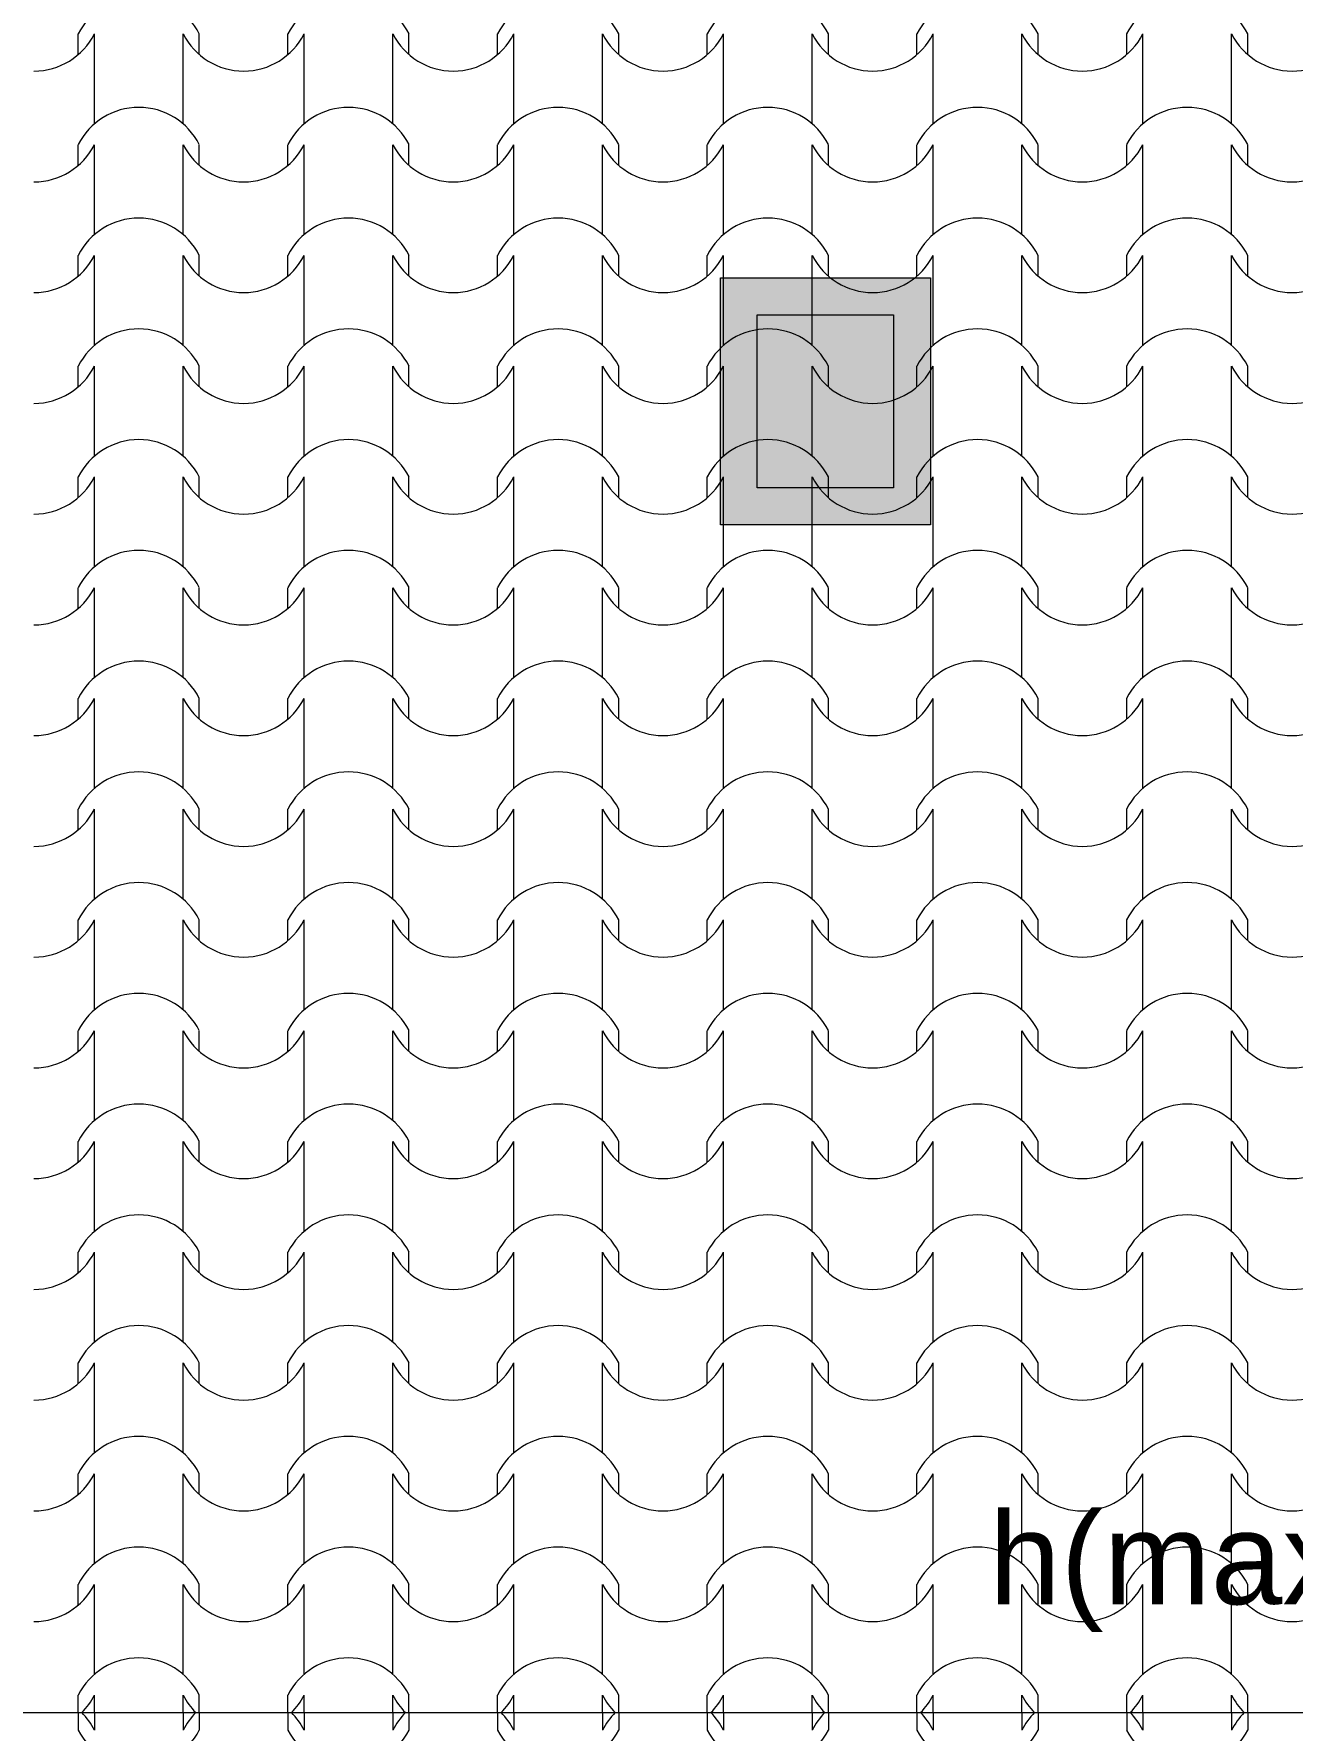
# Model space of a CAD drawing. Header units: feet. Extents: x 2791058 to 2855058, y -67651 to -26651.
# Drawn here: x 2813254 to 2816668, y -44045 to -39440 of the extents above; entities that cross this region are included whole.
import ezdxf

# ---------------------------------------------------------------- set-up
doc = ezdxf.new("R2010")
doc.units = ezdxf.units.FT
doc.header["$MEASUREMENT"] = 0
doc.layers.add('Structural - Bearing_Pen_No__1', color=7, linetype='Continuous', lineweight=0)
doc.layers.add('Text blocks_Pen_No__1', color=7, linetype='Continuous', lineweight=0)
doc.layers.add('Structural - Bearing_Pen_No__62', color=7, linetype='Continuous', lineweight=0, true_color=0xaaaaaa)
doc.layers.add('Structural - Bearing_Pen_No__82', color=7, linetype='Continuous', lineweight=0, true_color=0xaaaaaa)
doc.styles.add('GENERATED_STYLE_2', font='arial.ttf')

# ---------------------------------------------------------------- blocks, each defined once
blk = doc.blocks.new('*X1', base_point=(2247653.8, -76425))
at = {"layer": 'Structural - Bearing_Pen_No__62', "color": 253, "linetype": 'Continuous', "lineweight": 0, "true_color": 0xaaaaaa}
for p, q in [((2813374.3, -39496.3), (2813374.3, -39440.2)), ((2813418.3, -39562.2), (2813418.3, -39440.2)), ((2813658.8, -39562.2), (2813658.8, -39440.2)), ((2813702.8, -39496.3), (2813702.8, -39440.2)), ((2813943.2, -39496.3), (2813943.2, -39440.2)), ((2813987.2, -39562.2), (2813987.2, -39440.2)), ((2814227.7, -39562.2), (2814227.7, -39440.2)), ((2814271.7, -39496.3), (2814271.7, -39440.2)), ((2814512.2, -39496.3), (2814512.2, -39440.2)), ((2814556.2, -39562.2), (2814556.2, -39440.2)), ((2814796.7, -39562.2), (2814796.7, -39440.2)), ((2814840.7, -39496.3), (2814840.7, -39440.2)), ((2815081.2, -39496.3), (2815081.2, -39440.2)), ((2815125.2, -39562.2), (2815125.2, -39440.2)), ((2815365.6, -39562.2), (2815365.6, -39440.2)), ((2815409.6, -39496.3), (2815409.6, -39440.2)), ((2815650.1, -39496.3), (2815650.1, -39440.2)), ((2815694.1, -39562.2), (2815694.1, -39440.2)), ((2815934.6, -39562.2), (2815934.6, -39440.2)), ((2815978.6, -39496.3), (2815978.6, -39440.2)), ((2816219.1, -39496.3), (2816219.1, -39440.2)), ((2816263.1, -39562.2), (2816263.1, -39440.2)), ((2816503.6, -39562.2), (2816503.6, -39440.2)), ((2816547.6, -39496.3), (2816547.6, -39440.2)), ((2813418.3, -39684.1), (2813418.3, -39562.2)), ((2813658.8, -39684.1), (2813658.8, -39562.2)), ((2813987.2, -39684.1), (2813987.2, -39562.2)), ((2814227.7, -39684.1), (2814227.7, -39562.2)), ((2814556.2, -39684.1), (2814556.2, -39562.2)), ((2814796.7, -39684.1), (2814796.7, -39562.2)), ((2815125.2, -39684.1), (2815125.2, -39562.2)), ((2815365.6, -39684.1), (2815365.6, -39562.2)), ((2815694.1, -39684.1), (2815694.1, -39562.2)), ((2815934.6, -39684.1), (2815934.6, -39562.2)), ((2816263.1, -39684.1), (2816263.1, -39562.2)), ((2816503.6, -39684.1), (2816503.6, -39562.2)), ((2813374.3, -39797), (2813374.3, -39740.9)), ((2813418.3, -39862.9), (2813418.3, -39740.9)), ((2813658.8, -39862.9), (2813658.8, -39740.9)), ((2813702.8, -39797), (2813702.8, -39740.9)), ((2813943.2, -39797), (2813943.2, -39740.9)), ((2813987.2, -39862.9), (2813987.2, -39740.9)), ((2814227.7, -39862.9), (2814227.7, -39740.9)), ((2814271.7, -39797), (2814271.7, -39740.9)), ((2814512.2, -39797), (2814512.2, -39740.9)), ((2814556.2, -39862.9), (2814556.2, -39740.9)), ((2814796.7, -39862.9), (2814796.7, -39740.9)), ((2814840.7, -39797), (2814840.7, -39740.9)), ((2815081.2, -39797), (2815081.2, -39740.9)), ((2815125.2, -39862.9), (2815125.2, -39740.9)), ((2815365.6, -39862.9), (2815365.6, -39740.9)), ((2815409.6, -39797), (2815409.6, -39740.9)), ((2815650.1, -39797), (2815650.1, -39740.9)), ((2815694.1, -39862.9), (2815694.1, -39740.9)), ((2815934.6, -39862.9), (2815934.6, -39740.9)), ((2815978.6, -39797), (2815978.6, -39740.9)), ((2816219.1, -39797), (2816219.1, -39740.9)), ((2816263.1, -39862.9), (2816263.1, -39740.9)), ((2816503.6, -39862.9), (2816503.6, -39740.9)), ((2816547.6, -39797), (2816547.6, -39740.9)), ((2813418.3, -39984.8), (2813418.3, -39862.9)), ((2813658.8, -39984.8), (2813658.8, -39862.9)), ((2813987.2, -39984.8), (2813987.2, -39862.9)), ((2814227.7, -39984.8), (2814227.7, -39862.9)), ((2814556.2, -39984.8), (2814556.2, -39862.9)), ((2814796.7, -39984.8), (2814796.7, -39862.9)), ((2815125.2, -39984.8), (2815125.2, -39862.9)), ((2815365.6, -39984.8), (2815365.6, -39862.9)), ((2815694.1, -39984.8), (2815694.1, -39862.9)), ((2815934.6, -39984.8), (2815934.6, -39862.9)), ((2816263.1, -39984.8), (2816263.1, -39862.9)), ((2816503.6, -39984.8), (2816503.6, -39862.9)), ((2813374.3, -40097.6), (2813374.3, -40041.6)), ((2813418.3, -40163.5), (2813418.3, -40041.6)), ((2813658.8, -40163.5), (2813658.8, -40041.6)), ((2813702.8, -40097.6), (2813702.8, -40041.6)), ((2813943.2, -40097.6), (2813943.2, -40041.6)), ((2813987.2, -40163.5), (2813987.2, -40041.6)), ((2814227.7, -40163.5), (2814227.7, -40041.6)), ((2814271.7, -40097.6), (2814271.7, -40041.6)), ((2814512.2, -40097.6), (2814512.2, -40041.6)), ((2814556.2, -40163.5), (2814556.2, -40041.6)), ((2814796.7, -40163.5), (2814796.7, -40041.6)), ((2814840.7, -40097.6), (2814840.7, -40041.6)), ((2815081.2, -40097.6), (2815081.2, -40041.6)), ((2815125.2, -40163.5), (2815125.2, -40041.6)), ((2815365.6, -40163.5), (2815365.6, -40041.6)), ((2815409.6, -40097.6), (2815409.6, -40041.6)), ((2815650.1, -40097.6), (2815650.1, -40041.6)), ((2815694.1, -40163.5), (2815694.1, -40041.6)), ((2815934.6, -40163.5), (2815934.6, -40041.6)), ((2815978.6, -40097.6), (2815978.6, -40041.6)), ((2816219.1, -40097.6), (2816219.1, -40041.6)), ((2816263.1, -40163.5), (2816263.1, -40041.6)), ((2816503.6, -40163.5), (2816503.6, -40041.6)), ((2816547.6, -40097.6), (2816547.6, -40041.6)), ((2813418.3, -40285.5), (2813418.3, -40163.5)), ((2813658.8, -40285.5), (2813658.8, -40163.5)), ((2813987.2, -40285.5), (2813987.2, -40163.5)), ((2814227.7, -40285.5), (2814227.7, -40163.5)), ((2814556.2, -40285.5), (2814556.2, -40163.5)), ((2814796.7, -40285.5), (2814796.7, -40163.5)), ((2815125.2, -40285.5), (2815125.2, -40163.5)), ((2815365.6, -40285.5), (2815365.6, -40163.5)), ((2815694.1, -40285.5), (2815694.1, -40163.5)), ((2815934.6, -40285.5), (2815934.6, -40163.5)), ((2816263.1, -40285.5), (2816263.1, -40163.5)), ((2816503.6, -40285.5), (2816503.6, -40163.5)), ((2813374.3, -40398.3), (2813374.3, -40342.3)), ((2813418.3, -40464.2), (2813418.3, -40342.3)), ((2813658.8, -40464.2), (2813658.8, -40342.3)), ((2813702.8, -40398.3), (2813702.8, -40342.3)), ((2813943.2, -40398.3), (2813943.2, -40342.3)), ((2813987.2, -40464.2), (2813987.2, -40342.3)), ((2814227.7, -40464.2), (2814227.7, -40342.3)), ((2814271.7, -40398.3), (2814271.7, -40342.3)), ((2814512.2, -40398.3), (2814512.2, -40342.3)), ((2814556.2, -40464.2), (2814556.2, -40342.3)), ((2814796.7, -40464.2), (2814796.7, -40342.3)), ((2814840.7, -40398.3), (2814840.7, -40342.3)), ((2815081.2, -40398.3), (2815081.2, -40342.3)), ((2815125.2, -40464.2), (2815125.2, -40342.3)), ((2815365.6, -40464.2), (2815365.6, -40342.3)), ((2815409.6, -40398.3), (2815409.6, -40342.3)), ((2815650.1, -40398.3), (2815650.1, -40342.3)), ((2815694.1, -40464.2), (2815694.1, -40342.3)), ((2815934.6, -40464.2), (2815934.6, -40342.3)), ((2815978.6, -40398.3), (2815978.6, -40342.3)), ((2816219.1, -40398.3), (2816219.1, -40342.3)), ((2816263.1, -40464.2), (2816263.1, -40342.3)), ((2816503.6, -40464.2), (2816503.6, -40342.3)), ((2816547.6, -40398.3), (2816547.6, -40342.3)), ((2813418.3, -40586.1), (2813418.3, -40464.2)), ((2813658.8, -40586.1), (2813658.8, -40464.2)), ((2813987.2, -40586.1), (2813987.2, -40464.2)), ((2814227.7, -40586.1), (2814227.7, -40464.2)), ((2814556.2, -40586.1), (2814556.2, -40464.2)), ((2814796.7, -40586.1), (2814796.7, -40464.2)), ((2815125.2, -40586.1), (2815125.2, -40464.2)), ((2815365.6, -40586.1), (2815365.6, -40464.2)), ((2815694.1, -40586.1), (2815694.1, -40464.2)), ((2815934.6, -40586.1), (2815934.6, -40464.2)), ((2816263.1, -40586.1), (2816263.1, -40464.2)), ((2816503.6, -40586.1), (2816503.6, -40464.2)), ((2813374.3, -40699), (2813374.3, -40642.9)), ((2813418.3, -40764.9), (2813418.3, -40642.9)), ((2813658.8, -40764.9), (2813658.8, -40642.9)), ((2813702.8, -40699), (2813702.8, -40642.9)), ((2813943.2, -40699), (2813943.2, -40642.9)), ((2813987.2, -40764.9), (2813987.2, -40642.9)), ((2814227.7, -40764.9), (2814227.7, -40642.9)), ((2814271.7, -40699), (2814271.7, -40642.9)), ((2814512.2, -40699), (2814512.2, -40642.9)), ((2814556.2, -40764.9), (2814556.2, -40642.9)), ((2814796.7, -40764.9), (2814796.7, -40642.9)), ((2814840.7, -40699), (2814840.7, -40642.9)), ((2815081.2, -40699), (2815081.2, -40642.9)), ((2815125.2, -40764.9), (2815125.2, -40642.9)), ((2815365.6, -40764.9), (2815365.6, -40642.9)), ((2815409.6, -40699), (2815409.6, -40642.9)), ((2815650.1, -40699), (2815650.1, -40642.9)), ((2815694.1, -40764.9), (2815694.1, -40642.9)), ((2815934.6, -40764.9), (2815934.6, -40642.9)), ((2815978.6, -40699), (2815978.6, -40642.9)), ((2816219.1, -40699), (2816219.1, -40642.9)), ((2816263.1, -40764.9), (2816263.1, -40642.9)), ((2816503.6, -40764.9), (2816503.6, -40642.9)), ((2816547.6, -40699), (2816547.6, -40642.9)), ((2813418.3, -40886.8), (2813418.3, -40764.9)), ((2813658.8, -40886.8), (2813658.8, -40764.9)), ((2813987.2, -40886.8), (2813987.2, -40764.9)), ((2814227.7, -40886.8), (2814227.7, -40764.9)), ((2814556.2, -40886.8), (2814556.2, -40764.9)), ((2814796.7, -40886.8), (2814796.7, -40764.9)), ((2815125.2, -40886.8), (2815125.2, -40764.9)), ((2815365.6, -40886.8), (2815365.6, -40764.9)), ((2815694.1, -40886.8), (2815694.1, -40764.9)), ((2815934.6, -40886.8), (2815934.6, -40764.9)), ((2816263.1, -40886.8), (2816263.1, -40764.9)), ((2816503.6, -40886.8), (2816503.6, -40764.9)), ((2813374.3, -40999.7), (2813374.3, -40943.6)), ((2813418.3, -41065.5), (2813418.3, -40943.6)), ((2813658.8, -41065.5), (2813658.8, -40943.6)), ((2813702.8, -40999.7), (2813702.8, -40943.6)), ((2813943.2, -40999.7), (2813943.2, -40943.6)), ((2813987.2, -41065.5), (2813987.2, -40943.6)), ((2814227.7, -41065.5), (2814227.7, -40943.6)), ((2814271.7, -40999.7), (2814271.7, -40943.6)), ((2814512.2, -40999.7), (2814512.2, -40943.6)), ((2814556.2, -41065.5), (2814556.2, -40943.6)), ((2814796.7, -41065.5), (2814796.7, -40943.6)), ((2814840.7, -40999.7), (2814840.7, -40943.6)), ((2815081.2, -40999.7), (2815081.2, -40943.6)), ((2815125.2, -41065.5), (2815125.2, -40943.6)), ((2815365.6, -41065.5), (2815365.6, -40943.6)), ((2815409.6, -40999.7), (2815409.6, -40943.6)), ((2815650.1, -40999.7), (2815650.1, -40943.6)), ((2815694.1, -41065.5), (2815694.1, -40943.6)), ((2815934.6, -41065.5), (2815934.6, -40943.6)), ((2815978.6, -40999.7), (2815978.6, -40943.6)), ((2816219.1, -40999.7), (2816219.1, -40943.6)), ((2816263.1, -41065.5), (2816263.1, -40943.6)), ((2816503.6, -41065.5), (2816503.6, -40943.6)), ((2816547.6, -40999.7), (2816547.6, -40943.6)), ((2813418.3, -41187.5), (2813418.3, -41065.5)), ((2813658.8, -41187.5), (2813658.8, -41065.5)), ((2813987.2, -41187.5), (2813987.2, -41065.5)), ((2814227.7, -41187.5), (2814227.7, -41065.5)), ((2814556.2, -41187.5), (2814556.2, -41065.5)), ((2814796.7, -41187.5), (2814796.7, -41065.5)), ((2815125.2, -41187.5), (2815125.2, -41065.5)), ((2815365.6, -41187.5), (2815365.6, -41065.5)), ((2815694.1, -41187.5), (2815694.1, -41065.5)), ((2815934.6, -41187.5), (2815934.6, -41065.5)), ((2816263.1, -41187.5), (2816263.1, -41065.5)), ((2816503.6, -41187.5), (2816503.6, -41065.5)), ((2813374.3, -41300.3), (2813374.3, -41244.3)), ((2813418.3, -41366.2), (2813418.3, -41244.3)), ((2813658.8, -41366.2), (2813658.8, -41244.3)), ((2813702.8, -41300.3), (2813702.8, -41244.3)), ((2813943.2, -41300.3), (2813943.2, -41244.3)), ((2813987.2, -41366.2), (2813987.2, -41244.3)), ((2814227.7, -41366.2), (2814227.7, -41244.3)), ((2814271.7, -41300.3), (2814271.7, -41244.3)), ((2814512.2, -41300.3), (2814512.2, -41244.3)), ((2814556.2, -41366.2), (2814556.2, -41244.3)), ((2814796.7, -41366.2), (2814796.7, -41244.3)), ((2814840.7, -41300.3), (2814840.7, -41244.3)), ((2815081.2, -41300.3), (2815081.2, -41244.3)), ((2815125.2, -41366.2), (2815125.2, -41244.3)), ((2815365.6, -41366.2), (2815365.6, -41244.3)), ((2815409.6, -41300.3), (2815409.6, -41244.3)), ((2815650.1, -41300.3), (2815650.1, -41244.3)), ((2815694.1, -41366.2), (2815694.1, -41244.3)), ((2815934.6, -41366.2), (2815934.6, -41244.3)), ((2815978.6, -41300.3), (2815978.6, -41244.3)), ((2816219.1, -41300.3), (2816219.1, -41244.3)), ((2816263.1, -41366.2), (2816263.1, -41244.3)), ((2816503.6, -41366.2), (2816503.6, -41244.3)), ((2816547.6, -41300.3), (2816547.6, -41244.3)), ((2813418.3, -41488.2), (2813418.3, -41366.2)), ((2813658.8, -41488.2), (2813658.8, -41366.2)), ((2813987.2, -41488.2), (2813987.2, -41366.2)), ((2814227.7, -41488.2), (2814227.7, -41366.2)), ((2814556.2, -41488.2), (2814556.2, -41366.2)), ((2814796.7, -41488.2), (2814796.7, -41366.2)), ((2815125.2, -41488.2), (2815125.2, -41366.2)), ((2815365.6, -41488.2), (2815365.6, -41366.2)), ((2815694.1, -41488.2), (2815694.1, -41366.2)), ((2815934.6, -41488.2), (2815934.6, -41366.2)), ((2816263.1, -41488.2), (2816263.1, -41366.2)), ((2816503.6, -41488.2), (2816503.6, -41366.2)), ((2813374.3, -41601), (2813374.3, -41544.9)), ((2813418.3, -41666.9), (2813418.3, -41544.9)), ((2813658.8, -41666.9), (2813658.8, -41544.9)), ((2813702.8, -41601), (2813702.8, -41544.9)), ((2813943.2, -41601), (2813943.2, -41544.9)), ((2813987.2, -41666.9), (2813987.2, -41544.9)), ((2814227.7, -41666.9), (2814227.7, -41544.9)), ((2814271.7, -41601), (2814271.7, -41544.9)), ((2814512.2, -41601), (2814512.2, -41544.9)), ((2814556.2, -41666.9), (2814556.2, -41544.9)), ((2814796.7, -41666.9), (2814796.7, -41544.9)), ((2814840.7, -41601), (2814840.7, -41544.9)), ((2815081.2, -41601), (2815081.2, -41544.9)), ((2815125.2, -41666.9), (2815125.2, -41544.9)), ((2815365.6, -41666.9), (2815365.6, -41544.9)), ((2815409.6, -41601), (2815409.6, -41544.9)), ((2815650.1, -41601), (2815650.1, -41544.9)), ((2815694.1, -41666.9), (2815694.1, -41544.9)), ((2815934.6, -41666.9), (2815934.6, -41544.9)), ((2815978.6, -41601), (2815978.6, -41544.9)), ((2816219.1, -41601), (2816219.1, -41544.9)), ((2816263.1, -41666.9), (2816263.1, -41544.9)), ((2816503.6, -41666.9), (2816503.6, -41544.9)), ((2816547.6, -41601), (2816547.6, -41544.9)), ((2813418.3, -41788.8), (2813418.3, -41666.9)), ((2813658.8, -41788.8), (2813658.8, -41666.9)), ((2813987.2, -41788.8), (2813987.2, -41666.9)), ((2814227.7, -41788.8), (2814227.7, -41666.9)), ((2814556.2, -41788.8), (2814556.2, -41666.9)), ((2814796.7, -41788.8), (2814796.7, -41666.9)), ((2815125.2, -41788.8), (2815125.2, -41666.9)), ((2815365.6, -41788.8), (2815365.6, -41666.9)), ((2815694.1, -41788.8), (2815694.1, -41666.9)), ((2815934.6, -41788.8), (2815934.6, -41666.9)), ((2816263.1, -41788.8), (2816263.1, -41666.9)), ((2816503.6, -41788.8), (2816503.6, -41666.9)), ((2813374.3, -41901.7), (2813374.3, -41845.6)), ((2813418.3, -41967.6), (2813418.3, -41845.6)), ((2813658.8, -41967.6), (2813658.8, -41845.6)), ((2813702.8, -41901.7), (2813702.8, -41845.6)), ((2813943.2, -41901.7), (2813943.2, -41845.6)), ((2813987.2, -41967.6), (2813987.2, -41845.6)), ((2814227.7, -41967.6), (2814227.7, -41845.6)), ((2814271.7, -41901.7), (2814271.7, -41845.6)), ((2814512.2, -41901.7), (2814512.2, -41845.6)), ((2814556.2, -41967.6), (2814556.2, -41845.6)), ((2814796.7, -41967.6), (2814796.7, -41845.6)), ((2814840.7, -41901.7), (2814840.7, -41845.6)), ((2815081.2, -41901.7), (2815081.2, -41845.6)), ((2815125.2, -41967.6), (2815125.2, -41845.6)), ((2815365.6, -41967.6), (2815365.6, -41845.6)), ((2815409.6, -41901.7), (2815409.6, -41845.6)), ((2815650.1, -41901.7), (2815650.1, -41845.6)), ((2815694.1, -41967.6), (2815694.1, -41845.6)), ((2815934.6, -41967.6), (2815934.6, -41845.6)), ((2815978.6, -41901.7), (2815978.6, -41845.6)), ((2816219.1, -41901.7), (2816219.1, -41845.6)), ((2816263.1, -41967.6), (2816263.1, -41845.6)), ((2816503.6, -41967.6), (2816503.6, -41845.6)), ((2816547.6, -41901.7), (2816547.6, -41845.6)), ((2813418.3, -42089.5), (2813418.3, -41967.6)), ((2813658.8, -42089.5), (2813658.8, -41967.6)), ((2813987.2, -42089.5), (2813987.2, -41967.6)), ((2814227.7, -42089.5), (2814227.7, -41967.6)), ((2814556.2, -42089.5), (2814556.2, -41967.6)), ((2814796.7, -42089.5), (2814796.7, -41967.6)), ((2815125.2, -42089.5), (2815125.2, -41967.6)), ((2815365.6, -42089.5), (2815365.6, -41967.6)), ((2815694.1, -42089.5), (2815694.1, -41967.6)), ((2815934.6, -42089.5), (2815934.6, -41967.6)), ((2816263.1, -42089.5), (2816263.1, -41967.6)), ((2816503.6, -42089.5), (2816503.6, -41967.6)), ((2813374.3, -42202.4), (2813374.3, -42146.3)), ((2813418.3, -42268.2), (2813418.3, -42146.3)), ((2813658.8, -42268.2), (2813658.8, -42146.3)), ((2813702.8, -42202.4), (2813702.8, -42146.3)), ((2813943.2, -42202.4), (2813943.2, -42146.3)), ((2813987.2, -42268.2), (2813987.2, -42146.3)), ((2814227.7, -42268.2), (2814227.7, -42146.3)), ((2814271.7, -42202.4), (2814271.7, -42146.3)), ((2814512.2, -42202.4), (2814512.2, -42146.3)), ((2814556.2, -42268.2), (2814556.2, -42146.3)), ((2814796.7, -42268.2), (2814796.7, -42146.3)), ((2814840.7, -42202.4), (2814840.7, -42146.3)), ((2815081.2, -42202.4), (2815081.2, -42146.3)), ((2815125.2, -42268.2), (2815125.2, -42146.3)), ((2815365.6, -42268.2), (2815365.6, -42146.3)), ((2815409.6, -42202.4), (2815409.6, -42146.3)), ((2815650.1, -42202.4), (2815650.1, -42146.3)), ((2815694.1, -42268.2), (2815694.1, -42146.3)), ((2815934.6, -42268.2), (2815934.6, -42146.3)), ((2815978.6, -42202.4), (2815978.6, -42146.3)), ((2816219.1, -42202.4), (2816219.1, -42146.3)), ((2816263.1, -42268.2), (2816263.1, -42146.3)), ((2816503.6, -42268.2), (2816503.6, -42146.3)), ((2816547.6, -42202.4), (2816547.6, -42146.3)), ((2813418.3, -42390.2), (2813418.3, -42268.2)), ((2813658.8, -42390.2), (2813658.8, -42268.2)), ((2813987.2, -42390.2), (2813987.2, -42268.2)), ((2814227.7, -42390.2), (2814227.7, -42268.2)), ((2814556.2, -42390.2), (2814556.2, -42268.2)), ((2814796.7, -42390.2), (2814796.7, -42268.2)), ((2815125.2, -42390.2), (2815125.2, -42268.2)), ((2815365.6, -42390.2), (2815365.6, -42268.2)), ((2815694.1, -42390.2), (2815694.1, -42268.2)), ((2815934.6, -42390.2), (2815934.6, -42268.2)), ((2816263.1, -42390.2), (2816263.1, -42268.2)), ((2816503.6, -42390.2), (2816503.6, -42268.2)), ((2813374.3, -42503), (2813374.3, -42447)), ((2813418.3, -42568.9), (2813418.3, -42447)), ((2813658.8, -42568.9), (2813658.8, -42447)), ((2813702.8, -42503), (2813702.8, -42447)), ((2813943.2, -42503), (2813943.2, -42447)), ((2813987.2, -42568.9), (2813987.2, -42447)), ((2814227.7, -42568.9), (2814227.7, -42447)), ((2814271.7, -42503), (2814271.7, -42447)), ((2814512.2, -42503), (2814512.2, -42447)), ((2814556.2, -42568.9), (2814556.2, -42447)), ((2814796.7, -42568.9), (2814796.7, -42447)), ((2814840.7, -42503), (2814840.7, -42447)), ((2815081.2, -42503), (2815081.2, -42447)), ((2815125.2, -42568.9), (2815125.2, -42447)), ((2815365.6, -42568.9), (2815365.6, -42447)), ((2815409.6, -42503), (2815409.6, -42447)), ((2815650.1, -42503), (2815650.1, -42447)), ((2815694.1, -42568.9), (2815694.1, -42447)), ((2815934.6, -42568.9), (2815934.6, -42447)), ((2815978.6, -42503), (2815978.6, -42447)), ((2816219.1, -42503), (2816219.1, -42447)), ((2816263.1, -42568.9), (2816263.1, -42447)), ((2816503.6, -42568.9), (2816503.6, -42447)), ((2816547.6, -42503), (2816547.6, -42447)), ((2813418.3, -42690.8), (2813418.3, -42568.9)), ((2813658.8, -42690.8), (2813658.8, -42568.9)), ((2813987.2, -42690.8), (2813987.2, -42568.9)), ((2814227.7, -42690.8), (2814227.7, -42568.9)), ((2814556.2, -42690.8), (2814556.2, -42568.9)), ((2814796.7, -42690.8), (2814796.7, -42568.9)), ((2815125.2, -42690.8), (2815125.2, -42568.9)), ((2815365.6, -42690.8), (2815365.6, -42568.9)), ((2815694.1, -42690.8), (2815694.1, -42568.9)), ((2815934.6, -42690.8), (2815934.6, -42568.9)), ((2816263.1, -42690.8), (2816263.1, -42568.9)), ((2816503.6, -42690.8), (2816503.6, -42568.9)), ((2813374.3, -42803.7), (2813374.3, -42747.6)), ((2813418.3, -42869.6), (2813418.3, -42747.6)), ((2813658.8, -42869.6), (2813658.8, -42747.6)), ((2813702.8, -42803.7), (2813702.8, -42747.6)), ((2813943.2, -42803.7), (2813943.2, -42747.6)), ((2813987.2, -42869.6), (2813987.2, -42747.6)), ((2814227.7, -42869.6), (2814227.7, -42747.6)), ((2814271.7, -42803.7), (2814271.7, -42747.6)), ((2814512.2, -42803.7), (2814512.2, -42747.6)), ((2814556.2, -42869.6), (2814556.2, -42747.6)), ((2814796.7, -42869.6), (2814796.7, -42747.6)), ((2814840.7, -42803.7), (2814840.7, -42747.6)), ((2815081.2, -42803.7), (2815081.2, -42747.6)), ((2815125.2, -42869.6), (2815125.2, -42747.6)), ((2815365.6, -42869.6), (2815365.6, -42747.6)), ((2815409.6, -42803.7), (2815409.6, -42747.6)), ((2815650.1, -42803.7), (2815650.1, -42747.6)), ((2815694.1, -42869.6), (2815694.1, -42747.6)), ((2815934.6, -42869.6), (2815934.6, -42747.6)), ((2815978.6, -42803.7), (2815978.6, -42747.6)), ((2816219.1, -42803.7), (2816219.1, -42747.6)), ((2816263.1, -42869.6), (2816263.1, -42747.6)), ((2816503.6, -42869.6), (2816503.6, -42747.6)), ((2816547.6, -42803.7), (2816547.6, -42747.6)), ((2813418.3, -42991.5), (2813418.3, -42869.6)), ((2813658.8, -42991.5), (2813658.8, -42869.6)), ((2813987.2, -42991.5), (2813987.2, -42869.6)), ((2814227.7, -42991.5), (2814227.7, -42869.6)), ((2814556.2, -42991.5), (2814556.2, -42869.6)), ((2814796.7, -42991.5), (2814796.7, -42869.6)), ((2815125.2, -42991.5), (2815125.2, -42869.6)), ((2815365.6, -42991.5), (2815365.6, -42869.6)), ((2815694.1, -42991.5), (2815694.1, -42869.6)), ((2815934.6, -42991.5), (2815934.6, -42869.6)), ((2816263.1, -42991.5), (2816263.1, -42869.6)), ((2816503.6, -42991.5), (2816503.6, -42869.6)), ((2813374.3, -43104.4), (2813374.3, -43048.3)), ((2813418.3, -43170.2), (2813418.3, -43048.3)), ((2813658.8, -43170.2), (2813658.8, -43048.3)), ((2813702.8, -43104.4), (2813702.8, -43048.3)), ((2813943.2, -43104.4), (2813943.2, -43048.3)), ((2813987.2, -43170.2), (2813987.2, -43048.3)), ((2814227.7, -43170.2), (2814227.7, -43048.3)), ((2814271.7, -43104.4), (2814271.7, -43048.3)), ((2814512.2, -43104.4), (2814512.2, -43048.3)), ((2814556.2, -43170.2), (2814556.2, -43048.3)), ((2814796.7, -43170.2), (2814796.7, -43048.3)), ((2814840.7, -43104.4), (2814840.7, -43048.3)), ((2815081.2, -43104.4), (2815081.2, -43048.3)), ((2815125.2, -43170.2), (2815125.2, -43048.3)), ((2815365.6, -43170.2), (2815365.6, -43048.3)), ((2815409.6, -43104.4), (2815409.6, -43048.3)), ((2815650.1, -43104.4), (2815650.1, -43048.3)), ((2815694.1, -43170.2), (2815694.1, -43048.3)), ((2815934.6, -43170.2), (2815934.6, -43048.3)), ((2815978.6, -43104.4), (2815978.6, -43048.3)), ((2816219.1, -43104.4), (2816219.1, -43048.3)), ((2816263.1, -43170.2), (2816263.1, -43048.3)), ((2816503.6, -43170.2), (2816503.6, -43048.3)), ((2816547.6, -43104.4), (2816547.6, -43048.3)), ((2813418.3, -43292.2), (2813418.3, -43170.2)), ((2813658.8, -43292.2), (2813658.8, -43170.2)), ((2813987.2, -43292.2), (2813987.2, -43170.2)), ((2814227.7, -43292.2), (2814227.7, -43170.2)), ((2814556.2, -43292.2), (2814556.2, -43170.2)), ((2814796.7, -43292.2), (2814796.7, -43170.2)), ((2815125.2, -43292.2), (2815125.2, -43170.2)), ((2815365.6, -43292.2), (2815365.6, -43170.2)), ((2815694.1, -43292.2), (2815694.1, -43170.2)), ((2815934.6, -43292.2), (2815934.6, -43170.2)), ((2816263.1, -43292.2), (2816263.1, -43170.2)), ((2816503.6, -43292.2), (2816503.6, -43170.2)), ((2813374.3, -43405), (2813374.3, -43349)), ((2813418.3, -43470.9), (2813418.3, -43349)), ((2813658.8, -43470.9), (2813658.8, -43349)), ((2813702.8, -43405), (2813702.8, -43349)), ((2813943.2, -43405), (2813943.2, -43349)), ((2813987.2, -43470.9), (2813987.2, -43349)), ((2814227.7, -43470.9), (2814227.7, -43349)), ((2814271.7, -43405), (2814271.7, -43349)), ((2814512.2, -43405), (2814512.2, -43349)), ((2814556.2, -43470.9), (2814556.2, -43349)), ((2814796.7, -43470.9), (2814796.7, -43349)), ((2814840.7, -43405), (2814840.7, -43349)), ((2815081.2, -43405), (2815081.2, -43349)), ((2815125.2, -43470.9), (2815125.2, -43349)), ((2815365.6, -43470.9), (2815365.6, -43349)), ((2815409.6, -43405), (2815409.6, -43349)), ((2815650.1, -43405), (2815650.1, -43349)), ((2815694.1, -43470.9), (2815694.1, -43349)), ((2815934.6, -43470.9), (2815934.6, -43349)), ((2815978.6, -43405), (2815978.6, -43349)), ((2816219.1, -43405), (2816219.1, -43349)), ((2816263.1, -43470.9), (2816263.1, -43349)), ((2816503.6, -43470.9), (2816503.6, -43349)), ((2816547.6, -43405), (2816547.6, -43349)), ((2813418.3, -43592.9), (2813418.3, -43470.9)), ((2813658.8, -43592.9), (2813658.8, -43470.9)), ((2813987.2, -43592.9), (2813987.2, -43470.9)), ((2814227.7, -43592.9), (2814227.7, -43470.9)), ((2814556.2, -43592.9), (2814556.2, -43470.9)), ((2814796.7, -43592.9), (2814796.7, -43470.9)), ((2815125.2, -43592.9), (2815125.2, -43470.9)), ((2815365.6, -43592.9), (2815365.6, -43470.9)), ((2815694.1, -43592.9), (2815694.1, -43470.9)), ((2815934.6, -43592.9), (2815934.6, -43470.9)), ((2816263.1, -43592.9), (2816263.1, -43470.9)), ((2816503.6, -43592.9), (2816503.6, -43470.9)), ((2813374.3, -43705.7), (2813374.3, -43649.7)), ((2813418.3, -43771.6), (2813418.3, -43649.7)), ((2813658.8, -43771.6), (2813658.8, -43649.7)), ((2813702.8, -43705.7), (2813702.8, -43649.7)), ((2813943.2, -43705.7), (2813943.2, -43649.7)), ((2813987.2, -43771.6), (2813987.2, -43649.7)), ((2814227.7, -43771.6), (2814227.7, -43649.7)), ((2814271.7, -43705.7), (2814271.7, -43649.7)), ((2814512.2, -43705.7), (2814512.2, -43649.7)), ((2814556.2, -43771.6), (2814556.2, -43649.7)), ((2814796.7, -43771.6), (2814796.7, -43649.7)), ((2814840.7, -43705.7), (2814840.7, -43649.7)), ((2815081.2, -43705.7), (2815081.2, -43649.7)), ((2815125.2, -43771.6), (2815125.2, -43649.7)), ((2815365.6, -43771.6), (2815365.6, -43649.7)), ((2815409.6, -43705.7), (2815409.6, -43649.7)), ((2815650.1, -43705.7), (2815650.1, -43649.7)), ((2815694.1, -43771.6), (2815694.1, -43649.7)), ((2815934.6, -43771.6), (2815934.6, -43649.7)), ((2815978.6, -43705.7), (2815978.6, -43649.7)), ((2816219.1, -43705.7), (2816219.1, -43649.7)), ((2816263.1, -43771.6), (2816263.1, -43649.7)), ((2816503.6, -43771.6), (2816503.6, -43649.7)), ((2816547.6, -43705.7), (2816547.6, -43649.7)), ((2813418.3, -43893.5), (2813418.3, -43771.6)), ((2813658.8, -43893.5), (2813658.8, -43771.6)), ((2813987.2, -43893.5), (2813987.2, -43771.6)), ((2814227.7, -43893.5), (2814227.7, -43771.6)), ((2814556.2, -43893.5), (2814556.2, -43771.6)), ((2814796.7, -43893.5), (2814796.7, -43771.6)), ((2815125.2, -43893.5), (2815125.2, -43771.6)), ((2815365.6, -43893.5), (2815365.6, -43771.6)), ((2815694.1, -43893.5), (2815694.1, -43771.6)), ((2815934.6, -43893.5), (2815934.6, -43771.6)), ((2816263.1, -43893.5), (2816263.1, -43771.6)), ((2816503.6, -43893.5), (2816503.6, -43771.6)), ((2813374.3, -43997.7), (2813374.3, -43950.3)), ((2813418.3, -43997.7), (2813418.3, -43950.3)), ((2813658.8, -43997.7), (2813658.8, -43950.3)), ((2813702.8, -43997.7), (2813702.8, -43950.3)), ((2813943.2, -43997.7), (2813943.2, -43950.3)), ((2813987.2, -43997.7), (2813987.2, -43950.3)), ((2814227.7, -43997.7), (2814227.7, -43950.3)), ((2814271.7, -43997.7), (2814271.7, -43950.3)), ((2814512.2, -43997.7), (2814512.2, -43950.3)), ((2814556.2, -43997.7), (2814556.2, -43950.3)), ((2814796.7, -43997.7), (2814796.7, -43950.3)), ((2814840.7, -43997.7), (2814840.7, -43950.3)), ((2815081.2, -43997.7), (2815081.2, -43950.3)), ((2815125.2, -43997.7), (2815125.2, -43950.3)), ((2815365.6, -43997.7), (2815365.6, -43950.3)), ((2815409.6, -43997.7), (2815409.6, -43950.3)), ((2815650.1, -43997.7), (2815650.1, -43950.3)), ((2815694.1, -43997.7), (2815694.1, -43950.3)), ((2815934.6, -43997.7), (2815934.6, -43950.3)), ((2815978.6, -43997.7), (2815978.6, -43950.3)), ((2816219.1, -43997.7), (2816219.1, -43950.3)), ((2816263.1, -43997.7), (2816263.1, -43950.3)), ((2816503.6, -43997.7), (2816503.6, -43950.3)), ((2816547.6, -43997.7), (2816547.6, -43950.3))]:
    blk.add_line(p, q, dxfattribs=at)
for centre, radius, start, end in [((2813538.5, -39522.9), 183.9, 26.7044, 153.2956), ((2814107.5, -39522.9), 183.9, 26.7044, 153.2956), ((2814676.4, -39522.9), 183.9, 26.7044, 153.2956), ((2815245.4, -39522.9), 183.9, 26.7044, 153.2956), ((2815814.4, -39522.9), 183.9, 26.7044, 153.2956), ((2816383.3, -39522.9), 183.9, 26.7044, 153.2956), ((2813253.5, -39356.3), 184.9, 270.1705, 333.0115), ((2813823.6, -39356.3), 184.9, 206.9885, 269.8295), ((2813822.5, -39356.3), 184.9, 270.1705, 333.0115), ((2814392.5, -39356.3), 184.9, 206.9885, 269.8295), ((2814391.4, -39356.3), 184.9, 270.1705, 333.0115), ((2814961.5, -39356.3), 184.9, 206.9885, 269.8295), ((2814960.4, -39356.3), 184.9, 270.1705, 333.0115), ((2815530.4, -39356.3), 184.9, 206.9885, 269.8295), ((2815529.3, -39356.3), 184.9, 270.1705, 333.0115), ((2816099.4, -39356.3), 184.9, 206.9885, 269.8295), ((2816098.3, -39356.3), 184.9, 270.1705, 333.0115), ((2816668.4, -39356.3), 184.9, 206.9885, 269.8295), ((2816667.3, -39356.3), 184.9, 270.1705, 333.0115), ((2813538.5, -39823.5), 183.9, 26.7044, 153.2956), ((2814107.5, -39823.5), 183.9, 26.7044, 153.2956), ((2814676.4, -39823.5), 183.9, 26.7044, 153.2956), ((2815245.4, -39823.5), 183.9, 26.7044, 153.2956), ((2815814.4, -39823.5), 183.9, 26.7044, 153.2956), ((2816383.3, -39823.5), 183.9, 26.7044, 153.2956), ((2813253.5, -39657), 184.9, 270.1705, 333.0115), ((2813823.6, -39657), 184.9, 206.9885, 269.8295), ((2813822.5, -39657), 184.9, 270.1705, 333.0115), ((2814392.5, -39657), 184.9, 206.9885, 269.8295), ((2814391.4, -39657), 184.9, 270.1705, 333.0115), ((2814961.5, -39657), 184.9, 206.9885, 269.8295), ((2814960.4, -39657), 184.9, 270.1705, 333.0115), ((2815530.4, -39657), 184.9, 206.9885, 269.8295), ((2815529.3, -39657), 184.9, 270.1705, 333.0115), ((2816099.4, -39657), 184.9, 206.9885, 269.8295), ((2816098.3, -39657), 184.9, 270.1705, 333.0115), ((2816668.4, -39657), 184.9, 206.9885, 269.8295), ((2816667.3, -39657), 184.9, 270.1705, 333.0115), ((2813538.5, -40124.2), 183.9, 26.7044, 153.2956), ((2814107.5, -40124.2), 183.9, 26.7044, 153.2956), ((2814676.4, -40124.2), 183.9, 26.7044, 153.2956), ((2815245.4, -40124.2), 183.9, 26.7044, 153.2956), ((2815814.4, -40124.2), 183.9, 26.7044, 153.2956), ((2816383.3, -40124.2), 183.9, 26.7044, 153.2956), ((2813253.5, -39957.7), 184.9, 270.1705, 333.0115), ((2813823.6, -39957.7), 184.9, 206.9885, 269.8295), ((2813822.5, -39957.7), 184.9, 270.1705, 333.0115), ((2814392.5, -39957.7), 184.9, 206.9885, 269.8295), ((2814391.4, -39957.7), 184.9, 270.1705, 333.0115), ((2814961.5, -39957.7), 184.9, 206.9885, 269.8295), ((2814960.4, -39957.7), 184.9, 270.1705, 333.0115), ((2815530.4, -39957.7), 184.9, 206.9885, 269.8295), ((2815529.3, -39957.7), 184.9, 270.1705, 333.0115), ((2816099.4, -39957.7), 184.9, 206.9885, 269.8295), ((2816098.3, -39957.7), 184.9, 270.1705, 333.0115), ((2816668.4, -39957.7), 184.9, 206.9885, 269.8295), ((2816667.3, -39957.7), 184.9, 270.1705, 333.0115), ((2813538.5, -40424.9), 183.9, 26.7044, 153.2956), ((2814107.5, -40424.9), 183.9, 26.7044, 153.2956), ((2814676.4, -40424.9), 183.9, 26.7044, 153.2956), ((2815245.4, -40424.9), 183.9, 26.7044, 153.2956), ((2815814.4, -40424.9), 183.9, 26.7044, 153.2956), ((2816383.3, -40424.9), 183.9, 26.7044, 153.2956), ((2813253.5, -40258.3), 184.9, 270.1705, 333.0115), ((2813823.6, -40258.3), 184.9, 206.9885, 269.8295), ((2813822.5, -40258.3), 184.9, 270.1705, 333.0115), ((2814392.5, -40258.3), 184.9, 206.9885, 269.8295), ((2814391.4, -40258.3), 184.9, 270.1705, 333.0115), ((2814961.5, -40258.3), 184.9, 206.9885, 269.8295), ((2814960.4, -40258.3), 184.9, 270.1705, 333.0115), ((2815530.4, -40258.3), 184.9, 206.9885, 269.8295), ((2815529.3, -40258.3), 184.9, 270.1705, 333.0115), ((2816099.4, -40258.3), 184.9, 206.9885, 269.8295), ((2816098.3, -40258.3), 184.9, 270.1705, 333.0115), ((2816668.4, -40258.3), 184.9, 206.9885, 269.8295), ((2816667.3, -40258.3), 184.9, 270.1705, 333.0115), ((2813538.5, -40725.6), 183.9, 26.7044, 153.2956), ((2814107.5, -40725.6), 183.9, 26.7044, 153.2956), ((2814676.4, -40725.6), 183.9, 26.7044, 153.2956), ((2815245.4, -40725.6), 183.9, 26.7044, 153.2956), ((2815814.4, -40725.6), 183.9, 26.7044, 153.2956), ((2816383.3, -40725.6), 183.9, 26.7044, 153.2956), ((2813253.5, -40559), 184.9, 270.1705, 333.0115), ((2813823.6, -40559), 184.9, 206.9885, 269.8295), ((2813822.5, -40559), 184.9, 270.1705, 333.0115), ((2814392.5, -40559), 184.9, 206.9885, 269.8295), ((2814391.4, -40559), 184.9, 270.1705, 333.0115), ((2814961.5, -40559), 184.9, 206.9885, 269.8295), ((2814960.4, -40559), 184.9, 270.1705, 333.0115), ((2815530.4, -40559), 184.9, 206.9885, 269.8295), ((2815529.3, -40559), 184.9, 270.1705, 333.0115), ((2816099.4, -40559), 184.9, 206.9885, 269.8295), ((2816098.3, -40559), 184.9, 270.1705, 333.0115), ((2816668.4, -40559), 184.9, 206.9885, 269.8295), ((2816667.3, -40559), 184.9, 270.1705, 333.0115), ((2813538.5, -41026.2), 183.9, 26.7044, 153.2956), ((2814107.5, -41026.2), 183.9, 26.7044, 153.2956), ((2814676.4, -41026.2), 183.9, 26.7044, 153.2956), ((2815245.4, -41026.2), 183.9, 26.7044, 153.2956), ((2815814.4, -41026.2), 183.9, 26.7044, 153.2956), ((2816383.3, -41026.2), 183.9, 26.7044, 153.2956), ((2813253.5, -40859.7), 184.9, 270.1705, 333.0115), ((2813823.6, -40859.7), 184.9, 206.9885, 269.8295), ((2813822.5, -40859.7), 184.9, 270.1705, 333.0115), ((2814392.5, -40859.7), 184.9, 206.9885, 269.8295), ((2814391.4, -40859.7), 184.9, 270.1705, 333.0115), ((2814961.5, -40859.7), 184.9, 206.9885, 269.8295), ((2814960.4, -40859.7), 184.9, 270.1705, 333.0115), ((2815530.4, -40859.7), 184.9, 206.9885, 269.8295), ((2815529.3, -40859.7), 184.9, 270.1705, 333.0115), ((2816099.4, -40859.7), 184.9, 206.9885, 269.8295), ((2816098.3, -40859.7), 184.9, 270.1705, 333.0115), ((2816668.4, -40859.7), 184.9, 206.9885, 269.8295), ((2816667.3, -40859.7), 184.9, 270.1705, 333.0115), ((2813538.5, -41326.9), 183.9, 26.7044, 153.2956), ((2814107.5, -41326.9), 183.9, 26.7044, 153.2956), ((2814676.4, -41326.9), 183.9, 26.7044, 153.2956), ((2815245.4, -41326.9), 183.9, 26.7044, 153.2956), ((2815814.4, -41326.9), 183.9, 26.7044, 153.2956), ((2816383.3, -41326.9), 183.9, 26.7044, 153.2956), ((2813253.5, -41160.4), 184.9, 270.1705, 333.0115), ((2813823.6, -41160.4), 184.9, 206.9885, 269.8295), ((2813822.5, -41160.4), 184.9, 270.1705, 333.0115), ((2814392.5, -41160.4), 184.9, 206.9885, 269.8295), ((2814391.4, -41160.4), 184.9, 270.1705, 333.0115), ((2814961.5, -41160.4), 184.9, 206.9885, 269.8295), ((2814960.4, -41160.4), 184.9, 270.1705, 333.0115), ((2815530.4, -41160.4), 184.9, 206.9885, 269.8295), ((2815529.3, -41160.4), 184.9, 270.1705, 333.0115), ((2816099.4, -41160.4), 184.9, 206.9885, 269.8295), ((2816098.3, -41160.4), 184.9, 270.1705, 333.0115), ((2816668.4, -41160.4), 184.9, 206.9885, 269.8295), ((2816667.3, -41160.4), 184.9, 270.1705, 333.0115), ((2813538.5, -41627.6), 183.9, 26.7044, 153.2956), ((2814107.5, -41627.6), 183.9, 26.7044, 153.2956), ((2814676.4, -41627.6), 183.9, 26.7044, 153.2956), ((2815245.4, -41627.6), 183.9, 26.7044, 153.2956), ((2815814.4, -41627.6), 183.9, 26.7044, 153.2956), ((2816383.3, -41627.6), 183.9, 26.7044, 153.2956), ((2813253.5, -41461), 184.9, 270.1705, 333.0115), ((2813823.6, -41461), 184.9, 206.9885, 269.8295), ((2813822.5, -41461), 184.9, 270.1705, 333.0115), ((2814392.5, -41461), 184.9, 206.9885, 269.8295), ((2814391.4, -41461), 184.9, 270.1705, 333.0115), ((2814961.5, -41461), 184.9, 206.9885, 269.8295), ((2814960.4, -41461), 184.9, 270.1705, 333.0115), ((2815530.4, -41461), 184.9, 206.9885, 269.8295), ((2815529.3, -41461), 184.9, 270.1705, 333.0115), ((2816099.4, -41461), 184.9, 206.9885, 269.8295), ((2816098.3, -41461), 184.9, 270.1705, 333.0115), ((2816668.4, -41461), 184.9, 206.9885, 269.8295), ((2816667.3, -41461), 184.9, 270.1705, 333.0115), ((2813538.5, -41928.2), 183.9, 26.7044, 153.2956), ((2814107.5, -41928.2), 183.9, 26.7044, 153.2956), ((2814676.4, -41928.2), 183.9, 26.7044, 153.2956), ((2815245.4, -41928.2), 183.9, 26.7044, 153.2956), ((2815814.4, -41928.2), 183.9, 26.7044, 153.2956), ((2816383.3, -41928.2), 183.9, 26.7044, 153.2956), ((2813253.5, -41761.7), 184.9, 270.1705, 333.0115), ((2813823.6, -41761.7), 184.9, 206.9885, 269.8295), ((2813822.5, -41761.7), 184.9, 270.1705, 333.0115), ((2814392.5, -41761.7), 184.9, 206.9885, 269.8295), ((2814391.4, -41761.7), 184.9, 270.1705, 333.0115), ((2814961.5, -41761.7), 184.9, 206.9885, 269.8295), ((2814960.4, -41761.7), 184.9, 270.1705, 333.0115), ((2815530.4, -41761.7), 184.9, 206.9885, 269.8295), ((2815529.3, -41761.7), 184.9, 270.1705, 333.0115), ((2816099.4, -41761.7), 184.9, 206.9885, 269.8295), ((2816098.3, -41761.7), 184.9, 270.1705, 333.0115), ((2816668.4, -41761.7), 184.9, 206.9885, 269.8295), ((2816667.3, -41761.7), 184.9, 270.1705, 333.0115), ((2813538.5, -42228.9), 183.9, 26.7044, 153.2956), ((2814107.5, -42228.9), 183.9, 26.7044, 153.2956), ((2814676.4, -42228.9), 183.9, 26.7044, 153.2956), ((2815245.4, -42228.9), 183.9, 26.7044, 153.2956), ((2815814.4, -42228.9), 183.9, 26.7044, 153.2956), ((2816383.3, -42228.9), 183.9, 26.7044, 153.2956), ((2813253.5, -42062.4), 184.9, 270.1705, 333.0115), ((2813823.6, -42062.4), 184.9, 206.9885, 269.8295), ((2813822.5, -42062.4), 184.9, 270.1705, 333.0115), ((2814392.5, -42062.4), 184.9, 206.9885, 269.8295), ((2814391.4, -42062.4), 184.9, 270.1705, 333.0115), ((2814961.5, -42062.4), 184.9, 206.9885, 269.8295), ((2814960.4, -42062.4), 184.9, 270.1705, 333.0115), ((2815530.4, -42062.4), 184.9, 206.9885, 269.8295), ((2815529.3, -42062.4), 184.9, 270.1705, 333.0115), ((2816099.4, -42062.4), 184.9, 206.9885, 269.8295), ((2816098.3, -42062.4), 184.9, 270.1705, 333.0115), ((2816668.4, -42062.4), 184.9, 206.9885, 269.8295), ((2816667.3, -42062.4), 184.9, 270.1705, 333.0115), ((2813538.5, -42529.6), 183.9, 26.7044, 153.2956), ((2814107.5, -42529.6), 183.9, 26.7044, 153.2956), ((2814676.4, -42529.6), 183.9, 26.7044, 153.2956), ((2815245.4, -42529.6), 183.9, 26.7044, 153.2956), ((2815814.4, -42529.6), 183.9, 26.7044, 153.2956), ((2816383.3, -42529.6), 183.9, 26.7044, 153.2956), ((2813253.5, -42363), 184.9, 270.1705, 333.0115), ((2813823.6, -42363), 184.9, 206.9885, 269.8295), ((2813822.5, -42363), 184.9, 270.1705, 333.0115), ((2814392.5, -42363), 184.9, 206.9885, 269.8295), ((2814391.4, -42363), 184.9, 270.1705, 333.0115), ((2814961.5, -42363), 184.9, 206.9885, 269.8295), ((2814960.4, -42363), 184.9, 270.1705, 333.0115), ((2815530.4, -42363), 184.9, 206.9885, 269.8295), ((2815529.3, -42363), 184.9, 270.1705, 333.0115), ((2816099.4, -42363), 184.9, 206.9885, 269.8295), ((2816098.3, -42363), 184.9, 270.1705, 333.0115), ((2816668.4, -42363), 184.9, 206.9885, 269.8295), ((2816667.3, -42363), 184.9, 270.1705, 333.0115), ((2813538.5, -42830.3), 183.9, 26.7044, 153.2956), ((2814107.5, -42830.3), 183.9, 26.7044, 153.2956), ((2814676.4, -42830.3), 183.9, 26.7044, 153.2956), ((2815245.4, -42830.3), 183.9, 26.7044, 153.2956), ((2815814.4, -42830.3), 183.9, 26.7044, 153.2956), ((2816383.3, -42830.3), 183.9, 26.7044, 153.2956), ((2813253.5, -42663.7), 184.9, 270.1705, 333.0115), ((2813823.6, -42663.7), 184.9, 206.9885, 269.8295), ((2813822.5, -42663.7), 184.9, 270.1705, 333.0115), ((2814392.5, -42663.7), 184.9, 206.9885, 269.8295), ((2814391.4, -42663.7), 184.9, 270.1705, 333.0115), ((2814961.5, -42663.7), 184.9, 206.9885, 269.8295), ((2814960.4, -42663.7), 184.9, 270.1705, 333.0115), ((2815530.4, -42663.7), 184.9, 206.9885, 269.8295), ((2815529.3, -42663.7), 184.9, 270.1705, 333.0115), ((2816099.4, -42663.7), 184.9, 206.9885, 269.8295), ((2816098.3, -42663.7), 184.9, 270.1705, 333.0115), ((2816668.4, -42663.7), 184.9, 206.9885, 269.8295), ((2816667.3, -42663.7), 184.9, 270.1705, 333.0115), ((2813538.5, -43130.9), 183.9, 26.7044, 153.2956), ((2814107.5, -43130.9), 183.9, 26.7044, 153.2956), ((2814676.4, -43130.9), 183.9, 26.7044, 153.2956), ((2815245.4, -43130.9), 183.9, 26.7044, 153.2956), ((2815814.4, -43130.9), 183.9, 26.7044, 153.2956), ((2816383.3, -43130.9), 183.9, 26.7044, 153.2956), ((2813253.5, -42964.4), 184.9, 270.1705, 333.0115), ((2813823.6, -42964.4), 184.9, 206.9885, 269.8295), ((2813822.5, -42964.4), 184.9, 270.1705, 333.0115), ((2814392.5, -42964.4), 184.9, 206.9885, 269.8295), ((2814391.4, -42964.4), 184.9, 270.1705, 333.0115), ((2814961.5, -42964.4), 184.9, 206.9885, 269.8295), ((2814960.4, -42964.4), 184.9, 270.1705, 333.0115), ((2815530.4, -42964.4), 184.9, 206.9885, 269.8295), ((2815529.3, -42964.4), 184.9, 270.1705, 333.0115), ((2816099.4, -42964.4), 184.9, 206.9885, 269.8295), ((2816098.3, -42964.4), 184.9, 270.1705, 333.0115), ((2816668.4, -42964.4), 184.9, 206.9885, 269.8295), ((2816667.3, -42964.4), 184.9, 270.1705, 333.0115), ((2813538.5, -43431.6), 183.9, 26.7044, 153.2956), ((2814107.5, -43431.6), 183.9, 26.7044, 153.2956), ((2814676.4, -43431.6), 183.9, 26.7044, 153.2956), ((2815245.4, -43431.6), 183.9, 26.7044, 153.2956), ((2815814.4, -43431.6), 183.9, 26.7044, 153.2956), ((2816383.3, -43431.6), 183.9, 26.7044, 153.2956), ((2813253.5, -43265.1), 184.9, 270.1705, 333.0115), ((2813823.6, -43265.1), 184.9, 206.9885, 269.8295), ((2813822.5, -43265.1), 184.9, 270.1705, 333.0115), ((2814392.5, -43265.1), 184.9, 206.9885, 269.8295), ((2814391.4, -43265.1), 184.9, 270.1705, 333.0115), ((2814961.5, -43265.1), 184.9, 206.9885, 269.8295), ((2814960.4, -43265.1), 184.9, 270.1705, 333.0115), ((2815530.4, -43265.1), 184.9, 206.9885, 269.8295), ((2815529.3, -43265.1), 184.9, 270.1705, 333.0115), ((2816099.4, -43265.1), 184.9, 206.9885, 269.8295), ((2816098.3, -43265.1), 184.9, 270.1705, 333.0115), ((2816668.4, -43265.1), 184.9, 206.9885, 269.8295), ((2816667.3, -43265.1), 184.9, 270.1705, 333.0115), ((2813538.5, -43732.3), 183.9, 26.7044, 153.2956), ((2814107.5, -43732.3), 183.9, 26.7044, 153.2956), ((2814676.4, -43732.3), 183.9, 26.7044, 153.2956), ((2815245.4, -43732.3), 183.9, 26.7044, 153.2956), ((2815814.4, -43732.3), 183.9, 26.7044, 153.2956), ((2816383.3, -43732.3), 183.9, 26.7044, 153.2956), ((2813253.5, -43565.7), 184.9, 270.1705, 333.0115), ((2813823.6, -43565.7), 184.9, 206.9885, 269.8295), ((2813822.5, -43565.7), 184.9, 270.1705, 333.0115), ((2814392.5, -43565.7), 184.9, 206.9885, 269.8295), ((2814391.4, -43565.7), 184.9, 270.1705, 333.0115), ((2814961.5, -43565.7), 184.9, 206.9885, 269.8295), ((2814960.4, -43565.7), 184.9, 270.1705, 333.0115), ((2815530.4, -43565.7), 184.9, 206.9885, 269.8295), ((2815529.3, -43565.7), 184.9, 270.1705, 333.0115), ((2816099.4, -43565.7), 184.9, 206.9885, 269.8295), ((2816098.3, -43565.7), 184.9, 270.1705, 333.0115), ((2816668.4, -43565.7), 184.9, 206.9885, 269.8295), ((2816667.3, -43565.7), 184.9, 270.1705, 333.0115), ((2813538.5, -44032.9), 183.9, 26.7044, 153.2956), ((2814107.5, -44032.9), 183.9, 26.7044, 153.2956), ((2814676.4, -44032.9), 183.9, 26.7044, 153.2956), ((2815245.4, -44032.9), 183.9, 26.7044, 153.2956), ((2815814.4, -44032.9), 183.9, 26.7044, 153.2956), ((2816383.3, -44032.9), 183.9, 26.7044, 153.2956), ((2813253.5, -43866.4), 184.9, 314.7673, 333.0115), ((2813823.6, -43866.4), 184.9, 206.9885, 225.2327), ((2813822.5, -43866.4), 184.9, 314.7673, 333.0115), ((2814392.5, -43866.4), 184.9, 206.9885, 225.2327), ((2814391.4, -43866.4), 184.9, 314.7673, 333.0115), ((2814961.5, -43866.4), 184.9, 206.9885, 225.2327), ((2814960.4, -43866.4), 184.9, 314.7673, 333.0115), ((2815530.4, -43866.4), 184.9, 206.9885, 225.2327), ((2815529.3, -43866.4), 184.9, 314.7673, 333.0115), ((2816099.4, -43866.4), 184.9, 206.9885, 225.2327), ((2816098.3, -43866.4), 184.9, 314.7673, 333.0115), ((2816668.4, -43866.4), 184.9, 206.9885, 225.2327)]:
    blk.add_arc(centre, radius, start, end, dxfattribs=at)
blk = doc.blocks.new('Fill_1', base_point=(2247653.8, -74425))
at = {"layer": 'Structural - Bearing_Pen_No__1', "color": 7, "linetype": 'Continuous', "lineweight": 0}
blk.add_line((2805566.5, -43997.7), (2821466.5, -43997.7), dxfattribs=at)
at = {"layer": 'Structural - Bearing_Pen_No__62', "color": 253, "linetype": 'Continuous', "lineweight": 0, "true_color": 0xaaaaaa}
blk.add_blockref('*X1', (2247653.8, -76425), dxfattribs=at)
blk = doc.blocks.new('*X3', base_point=(2247653.8, -76425))
at = {"layer": 'Structural - Bearing_Pen_No__62', "color": 253, "linetype": 'Continuous', "lineweight": 0, "true_color": 0xaaaaaa}
for p, q in [((2813374.3, -43997.7), (2813374.3, -44045.1)), ((2813418.3, -43997.7), (2813418.3, -44045.1)), ((2813658.8, -43997.7), (2813658.8, -44045.1)), ((2813702.8, -43997.7), (2813702.8, -44045.1)), ((2813943.2, -43997.7), (2813943.2, -44045.1)), ((2813987.2, -43997.7), (2813987.2, -44045.1)), ((2814227.7, -43997.7), (2814227.7, -44045.1)), ((2814271.7, -43997.7), (2814271.7, -44045.1)), ((2814512.2, -43997.7), (2814512.2, -44045.1)), ((2814556.2, -43997.7), (2814556.2, -44045.1)), ((2814796.7, -43997.7), (2814796.7, -44045.1)), ((2814840.7, -43997.7), (2814840.7, -44045.1)), ((2815081.2, -43997.7), (2815081.2, -44045.1)), ((2815125.2, -43997.7), (2815125.2, -44045.1)), ((2815365.6, -43997.7), (2815365.6, -44045.1)), ((2815409.6, -43997.7), (2815409.6, -44045.1)), ((2815650.1, -43997.7), (2815650.1, -44045.1)), ((2815694.1, -43997.7), (2815694.1, -44045.1)), ((2815934.6, -43997.7), (2815934.6, -44045.1)), ((2815978.6, -43997.7), (2815978.6, -44045.1)), ((2816219.1, -43997.7), (2816219.1, -44045.1)), ((2816263.1, -43997.7), (2816263.1, -44045.1)), ((2816503.6, -43997.7), (2816503.6, -44045.1)), ((2816547.6, -43997.7), (2816547.6, -44045.1))]:
    blk.add_line(p, q, dxfattribs=at)
for centre, radius, start, end in [((2813253.5, -44129), 184.9, 26.9885, 45.2327), ((2813823.6, -44129), 184.9, 134.7673, 153.0115), ((2813822.5, -44129), 184.9, 26.9885, 45.2327), ((2814392.5, -44129), 184.9, 134.7673, 153.0115), ((2814391.4, -44129), 184.9, 26.9885, 45.2327), ((2814961.5, -44129), 184.9, 134.7673, 153.0115), ((2814960.4, -44129), 184.9, 26.9885, 45.2327), ((2815530.4, -44129), 184.9, 134.7673, 153.0115), ((2815529.3, -44129), 184.9, 26.9885, 45.2327), ((2816099.4, -44129), 184.9, 134.7673, 153.0115), ((2816098.3, -44129), 184.9, 26.9885, 45.2327), ((2816668.4, -44129), 184.9, 134.7673, 153.0115), ((2813538.5, -43962.4), 183.9, 206.7044, 333.2956), ((2814107.5, -43962.4), 183.9, 206.7044, 333.2956), ((2814676.4, -43962.4), 183.9, 206.7044, 333.2956), ((2815245.4, -43962.4), 183.9, 206.7044, 333.2956), ((2815814.4, -43962.4), 183.9, 206.7044, 333.2956), ((2816383.3, -43962.4), 183.9, 206.7044, 333.2956)]:
    blk.add_arc(centre, radius, start, end, dxfattribs=at)
blk = doc.blocks.new('Fill_2', base_point=(2247653.8, -74425))
at = {"layer": 'Structural - Bearing_Pen_No__1', "color": 7, "linetype": 'Continuous', "lineweight": 0}
blk.add_line((2805566.5, -43997.7), (2821466.5, -43997.7), dxfattribs=at)
at = {"layer": 'Structural - Bearing_Pen_No__62', "color": 253, "linetype": 'Continuous', "lineweight": 0, "true_color": 0xaaaaaa}
blk.add_blockref('*X3', (2247653.8, -76425), dxfattribs=at)

msp = doc.modelspace()

# ---------------------------------------------------------------- hatches: boundary and pattern name
at = {"layer": 'Structural - Bearing_Pen_No__1', "linetype": 'Continuous', "lineweight": 0}
for color, points in [(9, [(2815686.5, -40102.7), (2815686.5, -40772.7), (2815116.5, -40772.7), (2815116.5, -40102.7)]), (8, [(2815586.5, -40202.7), (2815586.5, -40672.7), (2815216.5, -40672.7), (2815216.5, -40202.7)])]:
    msp.add_hatch(color=color, dxfattribs=at).paths.add_polyline_path(points)

# ---------------------------------------------------------------- linework, layer by layer
at = {"layer": 'Structural - Bearing_Pen_No__1', "color": 7, "linetype": 'Continuous', "lineweight": 0, "flags": 128}
for points in [[(2815686.5, -40102.7), (2815686.5, -40772.7), (2815116.5, -40772.7), (2815116.5, -40102.7)], [(2815586.5, -40202.7), (2815586.5, -40672.7), (2815216.5, -40672.7), (2815216.5, -40202.7)]]:
    msp.add_lwpolyline(points, close=True, dxfattribs=at)

# ---------------------------------------------------------------- block references
at = {"layer": 'Structural - Bearing_Pen_No__62', "color": 253, "linetype": 'Continuous', "lineweight": 0, "true_color": 0xaaaaaa}
for name in ['Fill_1', 'Fill_2']:
    msp.add_blockref(name, (2247653.8, -74425), dxfattribs=at)
at = {"layer": 'Structural - Bearing_Pen_No__82', "color": 253, "linetype": 'Continuous', "lineweight": 0, "true_color": 0xaaaaaa, "rotation": 359.9999999999999}
for name in ['Fill_1', 'Fill_2']:
    msp.add_blockref(name, (2247653.8, -74425), dxfattribs=at)

# ---------------------------------------------------------------- texts
at = {"layer": 'Text blocks_Pen_No__1', "color": 7, "linetype": 'Continuous', "lineweight": 0, "insert": (2815845.9, -43453.4), "char_height": 250, "attachment_point": 1, "style": 'GENERATED_STYLE_2'}
msp.add_mtext('\\A1;h(max)=2.6m', dxfattribs=at)

doc.saveas('drawing.dxf')
